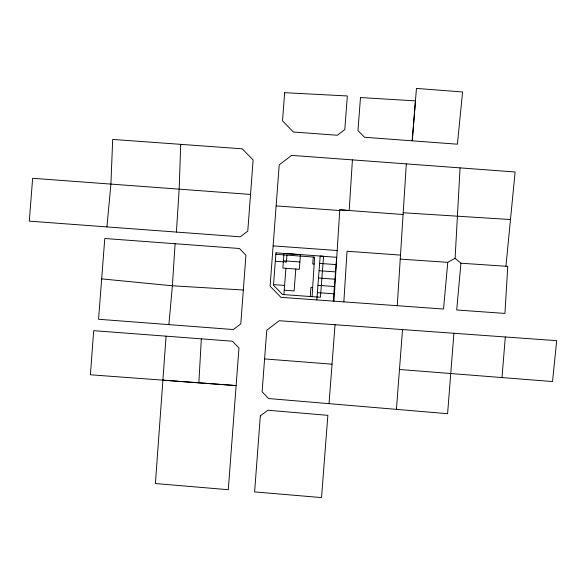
<?xml version="1.0" encoding="UTF-8"?>
<svg xmlns="http://www.w3.org/2000/svg" width="586" height="586" viewBox="0 0 586 586"><rect width="100%" height="100%" fill="white"/><g stroke="black" fill="none" stroke-linecap="round" stroke-linejoin="round"><path stroke-width="0.88" d="M106.93 226.921L110.922 184.092L112.68 139.424L180.708 144.346L179.169 189.139L176.393 232.078M455.102 258.287L447.777 262.33L443.529 309.034L280.95 297.344L270.095 286.188L279.222 164.849L291.645 155.378L460.069 167.874L455.102 258.287L460.926 263.224L507.747 266.366L504.949 313.429L456.699 309.979L460.926 263.224M198.866 382.805L201.328 338.84L93.679 330.672L90.405 374.776L236.129 385.581L162.901 380.16M343.843 301.878L347.037 251.24L400.465 255.1M175.104 243.732L172.379 285.792L168.893 324.615L98.558 319.267L104.784 238.502L239.44 248.501L245.93 255.21L240.787 323.86L233.316 329.544L168.893 324.615M312.082 296.648L314.594 257.115L275.852 254.309M333.947 301.167L339.785 209.817L349.183 210.513L352.42 159.897M397.264 305.702L406.318 163.897M166.08 336.174L155.4 483.538L228.291 489.706L238.963 347.967L232.459 341.22L201.328 338.84M453.916 333.273L447.594 413.694L268.622 398.546L262.118 391.807L266.755 330.226L279.2 320.718L556.7 340.664L552.532 381.559L399.469 369.48M329.032 403.659L335.038 324.717M396.422 409.387L402.523 329.581M283.902 294.612L285.924 268.307M286.935 255.115L286.4 262.045L275.317 261.246M295.798 269.025L294.113 290.942L284.239 290.224M310.236 296.516L310.946 287.33L312.668 287.455M313.276 257.02L312.741 263.956L314.155 264.059M316.821 299.929L320.19 256.097L336.65 257.291L333.288 301.123M502.004 377.589L505.308 336.965M505.945 266.242L515.116 171.984L460.069 167.874M243.329 290.011L172.379 285.792L101.671 278.885M403.19 212.755L510.494 219.538M400.231 259.115L447.777 262.33M273.135 245.886L337.17 250.522M283.419 260.785L299.878 261.971M319.634 263.407L336.093 264.594M319.07 270.71L335.529 271.897M318.506 278.013L334.972 279.207M317.949 285.316L334.408 286.51M273.523 284.62L284.606 285.426M317.385 292.626L333.844 293.813M180.708 144.346L242.26 148.829L253.123 159.985L247.768 231.14L240.297 236.817L29.3 221.142L32.633 178.291L250.53 194.442M276.153 205.906L339.734 210.513L339.785 209.817L403.08 214.513M264.608 358.925L332.028 364.177M260.323 415.899L254.61 491.918L321.531 497.587L327.86 415.335L267.831 410.237L260.323 415.899M284.642 92.691L282.525 120.826L293.352 131.996L337.346 135.256L344.788 129.587L347.351 95.972L284.642 92.691M360.478 97.554L357.965 130.561L364.492 137.263L457.402 144.193L462.596 91.965L416.456 88.413L412.229 140.823L415.467 100.873L360.478 97.554M275.962 252.83L273.479 285.214L282.525 294.509L320.425 297.256L323.575 256.28L275.962 252.83M283.976 253.474L282.855 268.088L299.314 269.282L300.442 254.668L283.976 253.474"/></g></svg>
